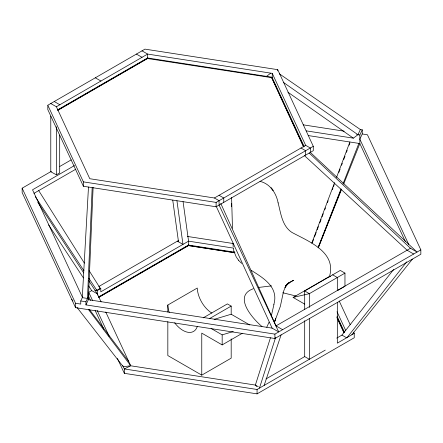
<?xml version="1.0" encoding="UTF-8"?>
<svg xmlns="http://www.w3.org/2000/svg" width="443" height="443" viewBox="0 0 443 443"><rect width="100%" height="100%" fill="white"/><g stroke="black" fill="none" stroke-linecap="round" stroke-linejoin="round"><path stroke-width="0.66" d="M50.779 103.524L56.383 106.757L89.779 178.717L214.412 197.993L219.08 200.69L219.08 205.076L278.713 331.929L272.135 328.136L88.345 299.701L87.481 298.449L92.177 187.616M408.734 244.503L359.843 139.157L362.247 133.969L367.435 134.772L420.85 249.869L274.915 334.122L85.936 304.889L88.345 299.701L93.108 187.323M231.6 197.523L232.47 228.272M51.454 171.269L22.15 188.186L75.565 303.283L80.753 304.086L80.753 300.969L82.293 297.646L88.484 187.046M273.846 304.507C278.891 287.13 263.502 278.082 251.065 270.219M273.951 304.419L271.426 315.482M329.37 276.897C337.095 251.901 308.073 241.247 291.782 232.337C282.008 225.797 280.845 213.21 278.104 202.833M270.457 337.771L255.367 385.072L256.591 386.517M259.454 388.107L275.601 337.505M274.776 321.485L275.679 318.689M275.662 318.722L274.876 321.086L280.353 306.318L283.542 291.333L285.962 285.646L284.96 287.717L287.784 283.365M264.15 385.393L281.106 334.836M311.761 243.168L334.592 182.599M336.53 177.444L349.887 142.004M312.293 242.77L313.511 239.536M314.486 236.955L316.197 232.431M317.171 229.845L318.39 226.617M319.852 222.74L321.075 219.512M322.05 216.926L323.268 213.698M324.73 209.821L325.467 207.883M327.416 202.711L328.147 200.773M332.294 189.792L333.025 187.854M333.513 186.564L334.243 184.626M338.878 172.349L340.102 169.121M341.564 165.245L342.295 163.306M343.757 159.43L344.981 156.196M346.443 152.32L347.174 150.382M349.123 145.215L349.859 143.277M318.068 247.554L340.988 189.045M343.004 183.9L358.874 143.394M318.262 247.842L340.65 190.778M318.334 247.593L341.647 189.144M343.696 184.006L359.843 143.543L359.843 135.015L362.247 129.832L360.364 129.539L279.3 73.782M269.045 322.194L266.769 327.239M85.936 304.889L85.936 301.772L88.345 296.583L88.345 299.701M306.196 130.857L353.359 138.155L357.955 134.727L360.364 129.539M285.63 286.46L289.357 282.462L285.785 285.619L287.74 283.836M336.713 338.109L341.935 335.096L393.644 269.46M347.14 337.483L406.724 261.852M351.853 334.758L412.422 259.138M265.933 76.766L270.535 73.339M287.357 284.173L289.29 282.734L286.577 284.5L293.609 280.258L289.213 282.501M47.811 105.235L144.983 49.134L277.717 69.667L313.284 146.301L313.284 150.686L216.118 206.787L83.378 186.254L47.811 109.62L47.811 105.235L83.378 181.868L83.378 186.254M56.383 106.757L147.624 54.079L272.257 73.361L305.653 145.321L310.321 148.017L310.321 152.398L417.051 252.061L410.478 248.263L309.181 153.018M57.668 109.853L147.536 57.967L271.432 77.132L303.826 146.943M58.044 109.997L147.281 58.476L272.257 77.746L304.197 146.578M57.662 110.401L147.624 58.465L147.624 54.079L142.015 50.845M59.827 166.435L71.196 159.873M50.779 116.144L50.779 171.768L56.399 174.813L59.689 172.914L59.689 135.143M74.446 165.588L32.522 189.792L82.575 297.646M33.956 193.347L75.764 169.215M214.412 197.993L305.653 145.321M83.378 181.868L216.118 202.407L313.284 146.301M90.499 300.437L88.761 296.699L88.761 292.314L91.729 290.602L97.333 293.836L101.115 301.976M98.767 286.538L178.485 240.516M94.896 290.436L96.796 290.337L100.262 288.338L89.204 270.778M96.214 289.899L97.333 290.547L100.799 288.548L100.799 291.837L188.574 241.158L233.516 248.113M98.617 296.932L188.485 245.045L234.779 252.205M99.143 296.993L135.021 276.277M136.217 275.59L188.236 245.555L234.779 252.754M98.617 297.48L188.574 245.544L234.884 252.709M167.831 311.95L167.831 305.033L197.257 288.044A21.33 12.315 60 0 0 211.865 313.118M203.265 317.83L227.392 303.904L231.185 306.096L231.185 314.231L249.846 325.001M209.412 318.667L231.185 306.096M304.695 304.125L293.111 297.436L328.7 276.886L330.633 276.438M304.695 309.646L304.695 290.973L340.285 270.418L344.959 273.115L344.959 286.267M344.959 273.115L309.364 293.665L293.111 297.436M231.185 338.867L231.185 358.154L201.764 375.143L201.764 333.119L222.17 344.903L242.177 333.352M220.78 203.453L276.033 325.882L410.478 248.263M344.372 286.61L337.322 290.68L337.322 277.528L332.649 274.832M22.15 188.186L22.15 192.572L75.565 307.669L274.915 338.507L420.85 254.249L420.85 249.869M265.988 378.942L304.695 356.593L309.364 359.29L309.364 318.534M122.783 365.613L124.328 368.947L257.067 389.486L325.262 350.108M353.658 332.134L354.239 333.38L337.322 343.148L337.322 302.414M117.389 358.381L124.328 373.333L257.067 393.866L354.239 337.765L354.239 333.38M258.286 386.761L255.367 385.072L130.729 365.796L124.328 368.947L124.328 373.333M253.368 288.725C232.769 295.891 252.277 318.439 261.99 326.519M214.185 319.348L231.185 314.231M211.089 328.468L222.17 334.864L233.284 331.519M258.684 287.435L271.526 285.868M303.217 124.837L344.161 131.172M356.643 134.522L359.843 135.015M308.206 135.552L359.843 143.543L405.24 241.357M187.3 236.424L233.118 243.512M82.293 297.646L87.481 298.449M80.753 300.969L85.936 301.772M282.767 292.757L295.918 295.996M259.997 181.359C270.152 183.745 276.294 193.187 278.132 202.927M300.98 148.017L305.653 150.709L305.653 155.094M136.411 54.079L142.015 57.319M413.673 254.011L407.1 250.212L304.535 155.676M95.328 77.802L100.932 81.036M219.08 195.302L223.754 197.993L223.754 202.379M54.24 101.519L59.849 104.758M304.695 290.973L309.364 293.665L309.364 307.481M341.935 335.096L346.603 337.787M177.361 241.158L182.97 244.398L176.929 200.718M276.033 325.882L282.606 329.681M99.681 287.9L100.799 288.548M201.764 375.143L167.831 355.552L167.831 321.64M283.503 82.448L357.955 134.727M287.933 92.216L353.359 138.155M241.673 263.386L238.406 260.185M238.544 260.157L236.49 257.372M71.705 299.346L72.979 300.963M77.016 307.453L123.342 366.826L130.685 365.691L88.395 309.435M89.381 309.452L128.714 361.455M35.252 196.57L83.96 270.778M88.866 278.254L96.796 290.337M48.63 224.939L83.411 277.927M88.705 285.99L91.729 290.602M37.799 202.29L83.771 272.977M88.666 280.508L97.333 293.836M38.707 190.606L84.414 263.17M236.224 256.901L234.031 251.552M303.538 146.866L271.432 77.132M339.2 300.985L350.191 324.658M337.018 311.75L345.734 330.522M337.018 316.136L344.571 332.4M336.968 317.194L344.2 332.771M336.968 317.736L343.912 332.699M105.761 311.994L130.729 365.796M88.761 292.314L92.548 300.47M97.205 310.51L109.144 336.237M95.123 310.405L103.8 329.094M216.145 206.15L272.135 328.136M233.937 251.552L233.356 248.418M183.053 201.604L188.574 241.158L188.574 245.544M172.748 200.186L178.507 241.823M233.184 246.834L233.001 243.534M231.49 203.376L231.65 206.659M362.247 129.832L362.247 133.969M304.695 320.693L304.695 356.593M277.717 69.667L277.717 70.919M274.915 334.122L274.915 338.507M272.257 73.361L272.257 77.746M257.067 389.486L257.067 393.866M222.17 334.864L222.17 344.903M216.118 202.407L216.118 206.787M188.485 245.045L188.485 245.594M147.536 57.967L147.536 58.515M97.333 290.547L97.333 295.088M75.565 303.283L75.565 307.669M56.399 126.742L56.399 174.813M197.285 326.491A21.33 12.315 60 0 1 174.664 322.803M169.232 312.442A21.33 12.315 60 0 1 167.831 305.033M273.049 190.268L271.061 187.81L273.054 190.302"/></g></svg>
